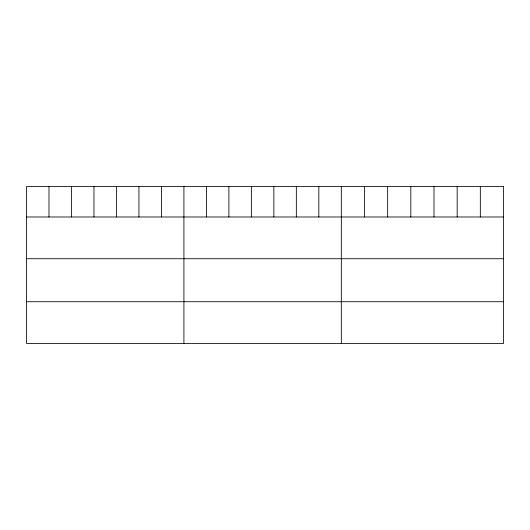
<?xml version="1.0" encoding="UTF-8"?>
<svg xmlns="http://www.w3.org/2000/svg" width="530" height="530" viewBox="0 0 530 530"><rect width="100%" height="100%" fill="white"/><g stroke="black" fill="none" stroke-linecap="round" stroke-linejoin="round"><path stroke-width="0.79" d="M26.5 216.989L503.5 216.989M26.5 258.726L503.5 258.726M26.5 301.722L503.5 301.722M480.332 186.54L480.332 216.989M457.165 186.54L457.165 216.989M433.997 186.54L433.997 216.989M410.823 186.54L410.823 216.989M387.655 186.54L387.655 216.989M364.488 186.54L364.488 216.989M341.32 186.54L341.32 343.46M318.835 186.54L318.835 216.989M296.343 186.54L296.343 216.989M273.858 186.54L273.858 216.989M251.372 186.54L251.372 216.989M228.887 186.54L228.887 216.989M206.395 186.54L206.395 216.989M183.91 186.54L183.91 343.46M161.425 186.54L161.425 216.989M138.933 186.54L138.933 216.989M116.448 186.54L116.448 216.989M93.962 186.54L93.962 216.989M71.477 186.54L71.477 216.989M48.985 186.54L48.985 216.989M503.5 186.54L26.5 186.54L26.5 343.46L503.5 343.46L503.5 186.54"/></g></svg>
